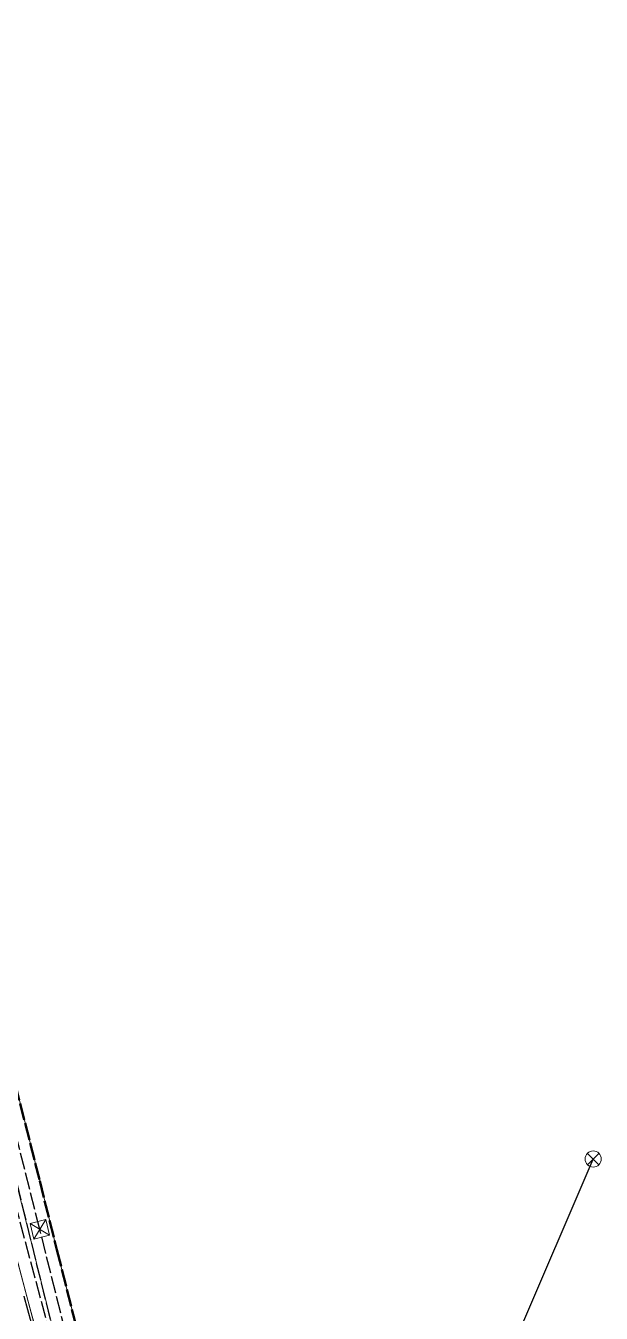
# Model space of a CAD drawing. Header units: metres. Extents: x 105014 to 106600, y 111320 to 118425.
# Drawn here: x 105426.3 to 105469.1, y 112615.3 to 112710.9 of the extents above; entities that cross this region are included whole.
import ezdxf

# ---------------------------------------------------------------- set-up
doc = ezdxf.new("R2010")
doc.units = ezdxf.units.M
doc.linetypes.add('DASHED', pattern=[1.524, 1.27, -0.254])
for name, color, linetype, lineweight in [('00-BASE-LIMITE', 7, 'DASHED', 50), ('00-BASE-UE', 42, 'DASHED', 25), ('10-PAV-CALZADA-MIXTA', 8, 'CONTINUOUS', 30), ('10-PAV-SARDINEL', 252, 'CONTINUOUS', 13), ('20-EP-ZONA-DURA', 253, 'CONTINUOUS', 13), ('30-RED-ENEL-NODOS', 11, 'CONTINUOUS', 13), ('30-RED-ENEL-PROY', 1, 'DASHED', 25), ('30-RED-ETB-EXIST', 145, 'CONTINUOUS', 13), ('30-RED-MOVISTAR-PROY', 4, 'DASHED', 25), ('30-RED-VANTI-EXIST', 52, 'CONTINUOUS', 13), ('35-RH-ACUE-MENOR-PROY', 5, 'DASHED', 25), ('35-RH-PLUV-COLECTOR', 96, 'CONTINUOUS', 30), ('35-RH-PLUV-NODOS', 94, 'CONTINUOUS', 13)]:
    doc.layers.add(name, color=color, linetype=linetype, lineweight=lineweight)

# ---------------------------------------------------------------- blocks, each defined once
blk = doc.blocks.new('CAJA_ENEL')
for p, q in [((-0.6, -0.6), (0.6, 0.6)), ((-0.6, 0.6), (0.6, -0.6))]:
    blk.add_line(p, q)
blk.add_lwpolyline([(-0.6, -0.6), (0.6, -0.6), (0.6, 0.6), (-0.6, 0.6)], close=True)
blk = doc.blocks.new('POZO_PLUV')
for p, q in [((-0.42, -0.42), (0.42, 0.42)), ((-0.42, 0.42), (0.42, -0.42))]:
    blk.add_line(p, q)
blk.add_circle((0, 0), 0.6)

msp = doc.modelspace()

# ---------------------------------------------------------------- linework, layer by layer
at = {"layer": '00-BASE-LIMITE'}
msp.add_lwpolyline([(105402.0385, 112725.0969), (105406.1547, 112708.9561), (105408.5047, 112699.7427), (105412.3437, 112684.6247), (105413.5307, 112680.0041), (105420.2405, 112654.0493), (105420.8913, 112650.5647), (105424.7949, 112635.2853), (105427.3641, 112625.1033), (105428.6407, 112619.9861), (105431.3021, 112609.3937)], dxfattribs=at)
at = {"layer": '00-BASE-UE'}
msp.add_lwpolyline([(105402.0385, 112725.0969), (105406.1547, 112708.9561), (105408.5047, 112699.7427), (105412.3437, 112684.6247), (105413.5307, 112680.0041), (105414.3527, 112679.5505), (105419.0987, 112676.9315), (105416.3431, 112672.1703), (105415.4249, 112672.6771), (105418.1527, 112662.1255), (105422.5047, 112660.6275), (105420.2407, 112654.0493), (105420.8913, 112650.5647), (105424.7949, 112635.2853), (105427.3641, 112625.1033), (105428.6407, 112619.9861), (105431.3021, 112609.3937)], dxfattribs=at)
at = {"layer": '10-PAV-CALZADA-MIXTA'}
msp.add_lwpolyline([(105426.1985, 112616.5457), (105426.4627, 112615.5467), (105426.7271, 112614.5463)], dxfattribs=at)
at = {"layer": '10-PAV-SARDINEL'}
for points in [[(105418.5816, 112646.1165), (105426.3919, 112616.5969), (105426.6561, 112615.5978), (105426.9205, 112614.5974)], [(105426.7271, 112614.5463), (105426.4627, 112615.5467), (105426.1985, 112616.5457)]]:
    msp.add_lwpolyline(points, dxfattribs=at)
at = {"layer": '20-EP-ZONA-DURA'}
msp.add_lwpolyline([(105426.9205, 112614.5974), (105426.6561, 112615.5978), (105426.3919, 112616.5969), (105420.2799, 112639.6977), (105421.5367, 112640.0301), (105418.9683, 112649.7383), (105420.3149, 112653.6507), (105420.8913, 112650.5647), (105424.7949, 112635.2853), (105427.3641, 112625.1033), (105428.6407, 112619.9861), (105431.3021, 112609.3937)], dxfattribs=at)
at = {"layer": '30-RED-ENEL-PROY'}
for points in [[(105427.3753, 112621.4945), (105422.0303, 112642.7383)], [(105432.6197, 112600.4913), (105427.3753, 112621.4945)]]:
    msp.add_lwpolyline(points, dxfattribs=at)
at = {"layer": '30-RED-ETB-EXIST'}
msp.add_lwpolyline([(105433.364, 112594.123), (105419.62, 112648.777), (105419.616, 112648.792), (105419.549, 112648.776)], dxfattribs=at)
at = {"layer": '30-RED-MOVISTAR-PROY'}
msp.add_lwpolyline([(105420.9371, 112644.1558), (105430.5873, 112604.8542)], dxfattribs=at)
at = {"layer": '30-RED-VANTI-EXIST'}
msp.add_lwpolyline([(105429.2079, 112606.0707), (105427.9309, 112610.8285), (105422.7087, 112630.3311), (105420.5569, 112638.3629)], dxfattribs=at)
at = {"layer": '35-RH-ACUE-MENOR-PROY'}
msp.add_lwpolyline([(105399.2767, 112728.4609), (105410.5995, 112682.2575), (105415.7658, 112660.094), (105418.9178, 112648.5512), (105421.5892, 112638.264), (105429.5184, 112608.4388), (105430.6204, 112604.2971), (105431.19, 112602.1617), (105434.1838, 112590.9043), (105434.4311, 112588.9437), (105436.993, 112568.6972), (105438.9787, 112552.8903), (105439.3505, 112549.9408), (105439.1756, 112539.5811), (105441.0873, 112532.3053), (105441.5126, 112526.9139), (105443.2499, 112504.8526), (105443.757, 112488.3428), (105444.1848, 112474.5592), (105445.8461, 112448.3893)], dxfattribs=at)
at = {"layer": '35-RH-PLUV-COLECTOR'}
msp.add_lwpolyline([(105446.3089, 112575.058), (105468.4865, 112626.7188)], dxfattribs=at)

# ---------------------------------------------------------------- block references
at = {"layer": '30-RED-ENEL-NODOS', "rotation": 104.2}
msp.add_blockref('CAJA_ENEL', (105427.3752, 112621.4944), dxfattribs=at)
at = {"layer": '35-RH-PLUV-NODOS', "rotation": 270}
msp.add_blockref('POZO_PLUV', (105468.4865, 112626.7188), dxfattribs=at)

doc.saveas('drawing.dxf')
